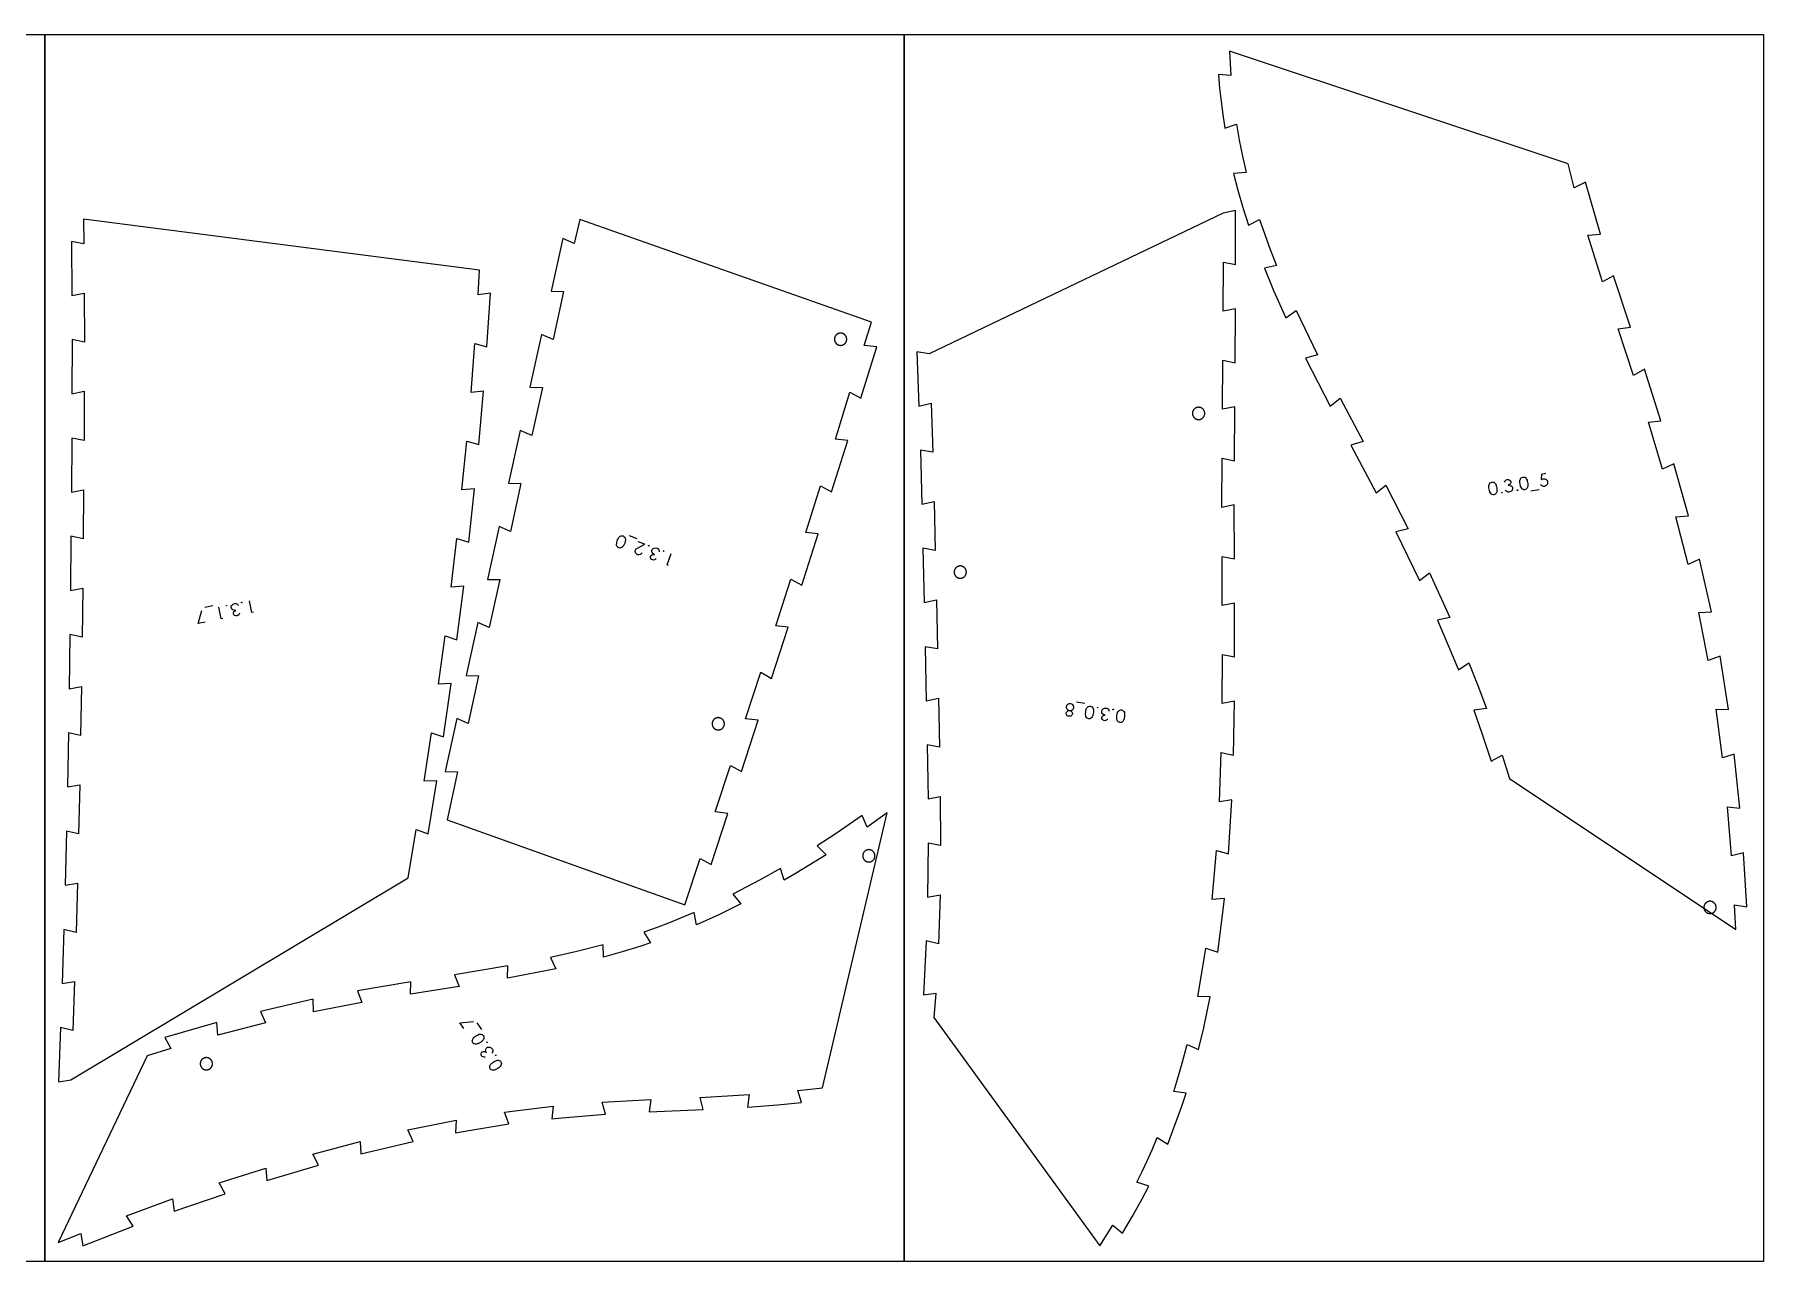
# Model space of a CAD drawing. Header units: millimetres. Extents: x 1554 to 7854, y -2759 to -1759.
# Drawn here: x 6446 to 7854, y -2759 to -1759 of the extents above; entities that cross this region are included whole.
import ezdxf

# ---------------------------------------------------------------- set-up
doc = ezdxf.new("R2010")
doc.units = ezdxf.units.MM
doc.header["$MEASUREMENT"] = 0
for name, color, linetype, true_color in [('nest_4staples$re_engrave', 5, 'Continuous', 0x0000ff), ('nest_4staples$re_inner_cut', 3, 'Continuous', 0x00ff00), ('nest_4staples$re_outer_cut', 1, 'Continuous', 0xff0000), ('nest_4staples$sheet', 18, 'Continuous', 0x000000)]:
    doc.layers.add(name, color=color, linetype=linetype, true_color=true_color)

msp = doc.modelspace()

# ---------------------------------------------------------------- linework, layer by layer
at = {"layer": 'nest_4staples$re_engrave'}
for points in [[(7633.2, -2133.4), (7632.6, -2133), (7632, -2132.3), (7631.5, -2131.4), (7631.4, -2131.3), (7631.4, -2131.1), (7631.3, -2130.8), (7631.2, -2130.4), (7630.9, -2129.2), (7630.8, -2128), (7630.8, -2127.5), (7630.8, -2127.1), (7630.7, -2126.8), (7630.7, -2126.7), (7630.8, -2126.1), (7631, -2125.5), (7631.2, -2125), (7631.3, -2124.7), (7631.9, -2124.1), (7632.5, -2123.7), (7633.1, -2123.5), (7634, -2123.4), (7634.7, -2123.6), (7635.3, -2124), (7635.9, -2124.6), (7636.2, -2125.2), (7636.6, -2126), (7636.8, -2126.7), (7637.1, -2127.7), (7637.2, -2128.7), (7637.3, -2129.5), (7637.3, -2130.4), (7637.3, -2131), (7637.1, -2131.6), (7636.8, -2132.3), (7636.4, -2132.8), (7636, -2133.2), (7635.4, -2133.5), (7634.8, -2133.7), (7634.1, -2133.7)], [(7658.4, -2129.3), (7657.8, -2128.9), (7657.2, -2128.2), (7656.7, -2127.3), (7656.6, -2127.2), (7656.6, -2127), (7656.5, -2126.7), (7656.4, -2126.3), (7656.1, -2125.1), (7656, -2123.8), (7655.9, -2123.3), (7655.9, -2123), (7655.9, -2122.7), (7655.9, -2122.6), (7656, -2122), (7656.2, -2121.4), (7656.4, -2120.9), (7656.5, -2120.6), (7657.1, -2120), (7657.7, -2119.6), (7658.3, -2119.4), (7659.2, -2119.3), (7659.9, -2119.5), (7660.5, -2119.8), (7661.1, -2120.5), (7661.4, -2121), (7661.8, -2121.9), (7662, -2122.6), (7662.3, -2123.6), (7662.4, -2124.6), (7662.5, -2125.4), (7662.5, -2126.3), (7662.5, -2126.8), (7662.3, -2127.5), (7662, -2128.2), (7661.6, -2128.7), (7661.2, -2129.1), (7660.6, -2129.4), (7660, -2129.6), (7659.3, -2129.6)], [(7641.3, -2131.9), (7641.5, -2131.9), (7641.6, -2132.1), (7641.6, -2132.2), (7641.4, -2132.3), (7641.2, -2132.3), (7641.1, -2132.1), (7641.2, -2132)], [(7653.9, -2129.8), (7654.1, -2129.8), (7654.2, -2130), (7654.2, -2130.2), (7654, -2130.3), (7653.8, -2130.2), (7653.7, -2130.1), (7653.8, -2129.9)], [(6926.7, -2168.3), (6927.1, -2169), (6927.3, -2169.8), (6927.3, -2170.9), (6927.3, -2171), (6927.2, -2171.2), (6927.2, -2171.5), (6927.1, -2171.9), (6926.7, -2173.1), (6926.2, -2174.3), (6926, -2174.7), (6925.8, -2175), (6925.7, -2175.3), (6925.7, -2175.4), (6924.8, -2176.3), (6924.4, -2176.6), (6924.2, -2176.8), (6923.4, -2177.1), (6922.7, -2177.2), (6922, -2177.1), (6921.3, -2176.7), (6920.7, -2176.2), (6920.4, -2175.6), (6920.1, -2174.7), (6920.1, -2174.1), (6920.2, -2173.1), (6920.3, -2172.4), (6920.6, -2171.4), (6920.9, -2170.5), (6921.3, -2169.7), (6921.7, -2169), (6922, -2168.5), (6922.5, -2168), (6923.1, -2167.6), (6923.7, -2167.3), (6924.2, -2167.2), (6924.9, -2167.1), (6925.5, -2167.3), (6926.1, -2167.7)], [(6946.2, -2175.5), (6946.1, -2175.4), (6946.1, -2175.3), (6946.2, -2175.1), (6946.4, -2175.1), (6946.5, -2175.2), (6946.5, -2175.4), (6946.4, -2175.6)], [(6958.3, -2179.9), (6958.1, -2179.7), (6958.1, -2179.6), (6958.2, -2179.4), (6958.4, -2179.4), (6958.6, -2179.5), (6958.5, -2179.7), (6958.4, -2179.9)], [(6602.2, -2224.4), (6602, -2224.4), (6601.9, -2224.3), (6601.9, -2224.1), (6602.1, -2224), (6602.3, -2224), (6602.4, -2224.2), (6602.4, -2224.3)], [(6614.7, -2221.8), (6614.5, -2221.8), (6614.4, -2221.7), (6614.4, -2221.5), (6614.6, -2221.4), (6614.8, -2221.4), (6614.9, -2221.6), (6614.9, -2221.7)], [(7288.6, -2309.6), (7289.4, -2309.6), (7290.2, -2309.6), (7290.9, -2309.3), (7291.5, -2309), (7292.1, -2308.5), (7292.4, -2307.9), (7292.6, -2307.3), (7292.5, -2306.4), (7292.3, -2305.7), (7291.8, -2305), (7291.1, -2304.5), (7290.1, -2304.2), (7289.4, -2304.1), (7288.6, -2304.2), (7288, -2304.4), (7287.5, -2304.7), (7286.9, -2305.2), (7286.6, -2305.9), (7286.4, -2306.6), (7286.4, -2307.2), (7286.6, -2307.7), (7286.9, -2308.3), (7287.2, -2308.6), (7287.7, -2309.1), (7288.2, -2309.4), (7289, -2309.6), (7289.8, -2309.8), (7290.3, -2310.1), (7290.9, -2310.7), (7291.2, -2311.3), (7291.4, -2311.9), (7291.4, -2312.4), (7291.3, -2312.8), (7291, -2313.4), (7290.4, -2313.9), (7289.8, -2314.2), (7289.1, -2314.3), (7288.4, -2314.3), (7287.8, -2314.1), (7287.2, -2313.8), (7286.8, -2313.4), (7286.5, -2312.8), (7286.3, -2312.2), (7286.3, -2311.6), (7286.5, -2311.1), (7286.9, -2310.6), (7287.5, -2310), (7288.1, -2309.7)], [(7307.5, -2306.7), (7308, -2307.3), (7308.4, -2308.1), (7308.7, -2309.1), (7308.7, -2309.2), (7308.7, -2309.5), (7308.7, -2309.8), (7308.7, -2310.2), (7308.6, -2311.4), (7308.4, -2312.7), (7308.2, -2313.1), (7308.1, -2313.5), (7308.1, -2313.7), (7308, -2313.9), (7307.5, -2315), (7307.1, -2315.4), (7306.9, -2315.6), (7306.2, -2316.1), (7305.5, -2316.3), (7304.8, -2316.3), (7304, -2316.1), (7303.4, -2315.7), (7302.9, -2315.2), (7302.5, -2314.5), (7302.3, -2313.8), (7302.2, -2312.9), (7302.2, -2312.2), (7302.3, -2311.1), (7302.4, -2310.1), (7302.5, -2309.3), (7302.7, -2308.5), (7303, -2308), (7303.3, -2307.4), (7303.8, -2306.8), (7304.4, -2306.4), (7304.9, -2306.2), (7305.5, -2306), (7306.1, -2306), (7306.8, -2306.2)], [(7312, -2307.5), (7311.8, -2307.4), (7311.8, -2307.2), (7311.9, -2307.1), (7312, -2307.1), (7312.2, -2307.1), (7312.3, -2307.3), (7312.2, -2307.5)], [(7324.7, -2309.1), (7324.5, -2309), (7324.5, -2308.8), (7324.5, -2308.6), (7324.7, -2308.6), (7324.9, -2308.7), (7324.9, -2308.9), (7324.8, -2309)], [(7332.9, -2309.8), (7333.4, -2310.4), (7333.8, -2311.2), (7334, -2312.2), (7334, -2312.3), (7334, -2312.6), (7334, -2312.9), (7334, -2313.3), (7333.9, -2314.5), (7333.7, -2315.8), (7333.6, -2316.3), (7333.5, -2316.6), (7333.4, -2316.9), (7333.4, -2317), (7333.1, -2317.6), (7332.8, -2318.1), (7332.5, -2318.5), (7332.3, -2318.7), (7331.6, -2319.2), (7330.9, -2319.4), (7330.2, -2319.4), (7329.4, -2319.2), (7328.7, -2318.9), (7328.3, -2318.4), (7327.9, -2317.6), (7327.7, -2316.9), (7327.5, -2316), (7327.5, -2315.3), (7327.6, -2314.2), (7327.7, -2313.3), (7327.9, -2312.4), (7328.1, -2311.6), (7328.3, -2311.1), (7328.7, -2310.5), (7329.2, -2309.9), (7329.7, -2309.5), (7330.2, -2309.3), (7330.8, -2309.1), (7331.4, -2309.1), (7332.2, -2309.3)], [(6812, -2576.2), (6811.9, -2576.9), (6811.6, -2577.8), (6810.9, -2578.6), (6810.9, -2578.7), (6810.7, -2578.8), (6810.5, -2579), (6810.1, -2579.3), (6809.1, -2580.1), (6808.1, -2580.7), (6807.6, -2580.9), (6807.3, -2581.1), (6807.1, -2581.2), (6807, -2581.2), (6806.4, -2581.4), (6805.7, -2581.5), (6805.2, -2581.5), (6804.9, -2581.5), (6804.1, -2581.3), (6803.5, -2580.9), (6803, -2580.4), (6802.6, -2579.7), (6802.5, -2578.9), (6802.6, -2578.3), (6802.9, -2577.4), (6803.3, -2576.9), (6803.9, -2576.2), (6804.4, -2575.7), (6805.2, -2575.1), (6806.1, -2574.5), (6806.8, -2574.1), (6807.6, -2573.7), (6808.1, -2573.5), (6808.8, -2573.4), (6809.6, -2573.5), (6810.2, -2573.6), (6810.7, -2573.8), (6811.2, -2574.2), (6811.6, -2574.6), (6811.9, -2575.3)], [(6814.4, -2580.1), (6814.3, -2579.9), (6814.4, -2579.8), (6814.6, -2579.7), (6814.7, -2579.8), (6814.8, -2580), (6814.7, -2580.2), (6814.5, -2580.2)], [(6821.5, -2590.7), (6821.4, -2590.5), (6821.5, -2590.4), (6821.7, -2590.3), (6821.8, -2590.5), (6821.9, -2590.6), (6821.8, -2590.8), (6821.6, -2590.8)], [(6826.2, -2597.4), (6826.1, -2598.2), (6825.8, -2599), (6825.1, -2599.8), (6825, -2599.9), (6824.9, -2600.1), (6824.7, -2600.3), (6824.3, -2600.6), (6823.3, -2601.3), (6822.3, -2601.9), (6821.8, -2602.2), (6821.5, -2602.3), (6821.2, -2602.4), (6821.1, -2602.5), (6820.5, -2602.7), (6819.9, -2602.8), (6819.4, -2602.8), (6819.1, -2602.8), (6818.3, -2602.5), (6817.7, -2602.2), (6817.2, -2601.7), (6816.8, -2600.9), (6816.7, -2600.2), (6816.8, -2599.5), (6817.1, -2598.7), (6817.4, -2598.1), (6818.1, -2597.4), (6818.6, -2596.9), (6819.4, -2596.3), (6820.3, -2595.7), (6821, -2595.3), (6821.7, -2595), (6822.3, -2594.8), (6823, -2594.7), (6823.7, -2594.7), (6824.4, -2594.8), (6824.9, -2595), (6825.4, -2595.4), (6825.8, -2595.9), (6826.1, -2596.6)]]:
    msp.add_lwpolyline(points, close=True, dxfattribs=at)
for points in [[(7643.5, -2123.6), (7643.9, -2122.7), (7644.3, -2122.2), (7644.9, -2121.7), (7645.7, -2121.4), (7646.7, -2121.4), (7647.5, -2121.8), (7648.2, -2122.4), (7648.5, -2123.2), (7648.5, -2124.1), (7648, -2125), (7647.3, -2125.5), (7646.4, -2125.9), (7647.8, -2126.1), (7648.9, -2126.4), (7649.6, -2127.1), (7649.9, -2127.9), (7650, -2128.7), (7649.9, -2129.3), (7649.7, -2130), (7649.3, -2130.5), (7648.4, -2131.2), (7647, -2131.6), (7646.1, -2131.6), (7645.3, -2131.2), (7644.8, -2130.7), (7644.1, -2129.9)], [(7677.2, -2116.5), (7673.6, -2117.1), (7673.4, -2121.3), (7673.9, -2121.1), (7674.8, -2120.8), (7675.6, -2120.7), (7676.2, -2120.7), (7676.9, -2120.9), (7677.4, -2121.2), (7678, -2121.8), (7678.4, -2122.5), (7678.5, -2123.2), (7678.6, -2124), (7678.4, -2124.8), (7678.1, -2125.5), (7677.5, -2126.2), (7676.9, -2126.6), (7676, -2127), (7675.2, -2127), (7674.4, -2126.8), (7673.7, -2126.3), (7673.3, -2125.9), (7673.1, -2125.6), (7673, -2125.5)], [(7665, -2130.5), (7671.7, -2129.4)], [(6936.9, -2169.6), (6930.5, -2167.3)], [(6940.9, -2181), (6940.6, -2181.4), (6940.2, -2181.9), (6939.7, -2182.3), (6939.2, -2182.5), (6938.2, -2182.7), (6937.3, -2182.6), (6936.8, -2182.4), (6936.3, -2182), (6935.9, -2181.6), (6935.6, -2181.1), (6935.3, -2180.1), (6935.3, -2179.5), (6935.4, -2179), (6935.8, -2178.1), (6936, -2177.9), (6936.1, -2177.8), (6936.5, -2177.5), (6943.1, -2173.9), (6937.6, -2172)], [(6952.4, -2186), (6951.6, -2186.6), (6951, -2186.9), (6950.2, -2187), (6949.3, -2186.9), (6948.5, -2186.4), (6947.9, -2185.7), (6947.7, -2184.8), (6947.8, -2183.9), (6948.3, -2183.2), (6949.1, -2182.7), (6950, -2182.5), (6950.9, -2182.6), (6949.8, -2181.8), (6949, -2180.9), (6948.7, -2180), (6948.8, -2179.1), (6949.1, -2178.4), (6949.5, -2177.9), (6950, -2177.5), (6950.6, -2177.2), (6951.8, -2177), (6953.2, -2177.3), (6953.9, -2177.8), (6954.4, -2178.5), (6954.7, -2179.2), (6954.9, -2180.2)], [(6962.5, -2191.3), (6961.2, -2190.8), (6964.5, -2181.6)], [(6591.1, -2224.2), (6584.5, -2225.6)], [(6599.3, -2234.6), (6597.9, -2234.9), (6595.9, -2225.3)], [(6612.9, -2230.2), (6612.5, -2231.1), (6612.2, -2231.7), (6611.6, -2232.2), (6610.7, -2232.5), (6609.8, -2232.5), (6608.9, -2232.2), (6608.2, -2231.6), (6607.9, -2230.8), (6607.9, -2229.9), (6608.3, -2229), (6609, -2228.4), (6609.9, -2228), (6608.5, -2227.9), (6607.4, -2227.6), (6606.6, -2227), (6606.3, -2226.1), (6606.2, -2225.4), (6606.2, -2224.7), (6606.4, -2224.1), (6606.8, -2223.6), (6607.7, -2222.8), (6609, -2222.3), (6609.9, -2222.3), (6610.7, -2222.7), (6611.3, -2223.2), (6612, -2223.9)], [(6624.3, -2229.4), (6622.9, -2229.7), (6620.9, -2220.1)], [(6584.8, -2237.6), (6579.3, -2238.7), (6582.3, -2228.1)], [(7301.6, -2303.8), (7294.8, -2302.9)], [(7320.3, -2316.4), (7319.6, -2317.1), (7319.1, -2317.5), (7318.4, -2317.8), (7317.5, -2317.9), (7316.6, -2317.6), (7315.9, -2317), (7315.4, -2316.2), (7315.3, -2315.3), (7315.7, -2314.5), (7316.3, -2313.8), (7317.2, -2313.5), (7318.1, -2313.3), (7316.8, -2312.8), (7315.9, -2312.2), (7315.4, -2311.4), (7315.3, -2310.4), (7315.5, -2309.7), (7315.7, -2309.1), (7316.1, -2308.6), (7316.6, -2308.2), (7317.7, -2307.7), (7319.2, -2307.7), (7320, -2308), (7320.7, -2308.6), (7321, -2309.2), (7321.4, -2310.1)], [(6795.6, -2568.8), (6792.5, -2564.2), (6803.5, -2563)], [(6810.4, -2569.7), (6806.6, -2564.1)], [(6813, -2592.1), (6812.1, -2592.1), (6811.4, -2592), (6810.7, -2591.7), (6810.1, -2591), (6809.7, -2590.2), (6809.7, -2589.3), (6810, -2588.4), (6810.6, -2587.7), (6811.5, -2587.4), (6812.4, -2587.5), (6813.2, -2587.9), (6813.9, -2588.6), (6813.5, -2587.2), (6813.4, -2586.1), (6813.7, -2585.2), (6814.3, -2584.5), (6815, -2584.1), (6815.6, -2583.9), (6816.2, -2583.9), (6816.9, -2584), (6818, -2584.6), (6818.9, -2585.7), (6819.2, -2586.4), (6819.2, -2587.3), (6819, -2588.1), (6818.5, -2589)]]:
    msp.add_lwpolyline(points, dxfattribs=at)
at = {"layer": 'nest_4staples$re_inner_cut'}
for points in [[(7097.9, -2005.3), (7097.8, -2005.4), (7097.8, -2005.6), (7097.7, -2005.8), (7097.7, -2005.9), (7097.7, -2006.1), (7097.6, -2006.3), (7097.6, -2006.5), (7097.6, -2006.6), (7097.6, -2006.8), (7097.6, -2007), (7097.6, -2007.2), (7097.6, -2007.3), (7097.6, -2007.5), (7097.6, -2007.7), (7097.7, -2007.8), (7097.7, -2008), (7097.7, -2008.2), (7097.8, -2008.3), (7097.8, -2008.5), (7097.9, -2008.7), (7097.9, -2008.8), (7098, -2009), (7098.1, -2009.2), (7098.2, -2009.3), (7098.3, -2009.5), (7098.3, -2009.6), (7098.4, -2009.8), (7098.5, -2009.9), (7098.6, -2010), (7098.8, -2010.2), (7098.9, -2010.3), (7099, -2010.4), (7099.1, -2010.6), (7099.2, -2010.7), (7099.4, -2010.8), (7099.5, -2010.9), (7099.6, -2011), (7099.8, -2011.1), (7099.9, -2011.2), (7100.1, -2011.3), (7100.2, -2011.4), (7100.4, -2011.5), (7100.5, -2011.5), (7100.7, -2011.6), (7100.9, -2011.7), (7101, -2011.7), (7101.2, -2011.8), (7101.4, -2011.8), (7101.5, -2011.9), (7101.7, -2011.9), (7101.9, -2011.9), (7102, -2011.9), (7102.2, -2012), (7102.4, -2012), (7102.6, -2012), (7102.7, -2012), (7102.9, -2012), (7103.1, -2011.9), (7103.2, -2011.9), (7103.4, -2011.9), (7103.6, -2011.9), (7103.8, -2011.8), (7103.9, -2011.8), (7104.1, -2011.7), (7104.3, -2011.7), (7104.4, -2011.6), (7104.6, -2011.6), (7104.7, -2011.5), (7104.9, -2011.4), (7105, -2011.3), (7105.2, -2011.2), (7105.3, -2011.1), (7105.5, -2011), (7105.6, -2010.9), (7105.8, -2010.8), (7105.9, -2010.7), (7106, -2010.6), (7106.1, -2010.5), (7106.3, -2010.4), (7106.4, -2010.2), (7106.5, -2010.1), (7106.6, -2010), (7106.7, -2009.8), (7106.8, -2009.7), (7106.9, -2009.5), (7107, -2009.4), (7107.1, -2009.2), (7107.1, -2009.1), (7107.2, -2008.9), (7107.3, -2008.7), (7107.3, -2008.6), (7107.4, -2008.4), (7107.4, -2008.2), (7107.5, -2008.1), (7107.5, -2007.9), (7107.5, -2007.7), (7107.5, -2007.6), (7107.6, -2007.4), (7107.6, -2007.2), (7107.6, -2007), (7107.6, -2006.9), (7107.6, -2006.7), (7107.6, -2006.5), (7107.5, -2006.3), (7107.5, -2006.2), (7107.5, -2006), (7107.5, -2005.8), (7107.4, -2005.7), (7107.4, -2005.5), (7107.3, -2005.3), (7107.3, -2005.2), (7107.2, -2005), (7107.1, -2004.9), (7107, -2004.7), (7107, -2004.5), (7106.9, -2004.4), (7106.8, -2004.2), (7106.7, -2004.1), (7106.6, -2004), (7106.5, -2003.8), (7106.4, -2003.7), (7106.2, -2003.6), (7106.1, -2003.4), (7106, -2003.3), (7105.9, -2003.2), (7105.7, -2003.1), (7105.6, -2003), (7105.5, -2002.9), (7105.3, -2002.8), (7105.2, -2002.7), (7105, -2002.6), (7104.9, -2002.5), (7104.7, -2002.4), (7104.6, -2002.4), (7104.4, -2002.3), (7104.2, -2002.2), (7104.1, -2002.2), (7103.9, -2002.1), (7103.7, -2002.1), (7103.6, -2002.1), (7103.4, -2002), (7103.2, -2002), (7103, -2002), (7102.9, -2002), (7102.7, -2002), (7102.5, -2002), (7102.4, -2002), (7102.2, -2002), (7102, -2002), (7101.8, -2002), (7101.7, -2002.1), (7101.5, -2002.1), (7101.3, -2002.1), (7101.2, -2002.2), (7101, -2002.2), (7100.8, -2002.3), (7100.7, -2002.3), (7100.5, -2002.4), (7100.4, -2002.5), (7100.2, -2002.6), (7100, -2002.7), (7099.9, -2002.7), (7099.8, -2002.8), (7099.6, -2002.9), (7099.5, -2003), (7099.3, -2003.2), (7099.2, -2003.3), (7099.1, -2003.4), (7099, -2003.5), (7098.8, -2003.6), (7098.7, -2003.8), (7098.6, -2003.9), (7098.5, -2004.1), (7098.4, -2004.2), (7098.3, -2004.3), (7098.2, -2004.5), (7098.2, -2004.6), (7098.1, -2004.8), (7098, -2005), (7097.9, -2005.1)], [(7389.3, -2066.8), (7389.3, -2067), (7389.3, -2067.1), (7389.2, -2067.3), (7389.2, -2067.5), (7389.3, -2067.7), (7389.3, -2067.8), (7389.3, -2068), (7389.3, -2068.2), (7389.3, -2068.4), (7389.4, -2068.5), (7389.4, -2068.7), (7389.5, -2068.9), (7389.5, -2069), (7389.6, -2069.2), (7389.6, -2069.4), (7389.7, -2069.5), (7389.8, -2069.7), (7389.9, -2069.8), (7390, -2070), (7390, -2070.1), (7390.1, -2070.3), (7390.2, -2070.4), (7390.3, -2070.5), (7390.5, -2070.7), (7390.6, -2070.8), (7390.7, -2070.9), (7390.8, -2071.1), (7390.9, -2071.2), (7391.1, -2071.3), (7391.2, -2071.4), (7391.4, -2071.5), (7391.5, -2071.6), (7391.6, -2071.7), (7391.8, -2071.8), (7391.9, -2071.9), (7392.1, -2071.9), (7392.3, -2072), (7392.4, -2072.1), (7392.6, -2072.1), (7392.7, -2072.2), (7392.9, -2072.2), (7393.1, -2072.3), (7393.3, -2072.3), (7393.4, -2072.3), (7393.6, -2072.4), (7393.8, -2072.4), (7393.9, -2072.4), (7394.1, -2072.4), (7394.3, -2072.4), (7394.5, -2072.4), (7394.6, -2072.4), (7394.8, -2072.4), (7395, -2072.4), (7395.1, -2072.3), (7395.3, -2072.3), (7395.5, -2072.3), (7395.7, -2072.2), (7395.8, -2072.2), (7396, -2072.1), (7396.1, -2072), (7396.3, -2072), (7396.5, -2071.9), (7396.6, -2071.8), (7396.8, -2071.7), (7396.9, -2071.6), (7397.1, -2071.5), (7397.2, -2071.4), (7397.3, -2071.3), (7397.5, -2071.2), (7397.6, -2071.1), (7397.7, -2071), (7397.9, -2070.9), (7398, -2070.7), (7398.1, -2070.6), (7398.2, -2070.5), (7398.3, -2070.3), (7398.4, -2070.2), (7398.5, -2070.1), (7398.6, -2069.9), (7398.7, -2069.8), (7398.7, -2069.6), (7398.8, -2069.4), (7398.9, -2069.3), (7398.9, -2069.1), (7399, -2069), (7399.1, -2068.8), (7399.1, -2068.6), (7399.1, -2068.5), (7399.2, -2068.3), (7399.2, -2068.1), (7399.2, -2067.9), (7399.2, -2067.8), (7399.2, -2067.6), (7399.2, -2067.4), (7399.2, -2067.2), (7399.2, -2067.1), (7399.2, -2066.9), (7399.2, -2066.7), (7399.2, -2066.6), (7399.1, -2066.4), (7399.1, -2066.2), (7399.1, -2066), (7399, -2065.9), (7398.9, -2065.7), (7398.9, -2065.6), (7398.8, -2065.4), (7398.7, -2065.2), (7398.7, -2065.1), (7398.6, -2064.9), (7398.5, -2064.8), (7398.4, -2064.6), (7398.3, -2064.5), (7398.2, -2064.4), (7398.1, -2064.2), (7398, -2064.1), (7397.9, -2064), (7397.7, -2063.8), (7397.6, -2063.7), (7397.5, -2063.6), (7397.3, -2063.5), (7397.2, -2063.4), (7397.1, -2063.3), (7396.9, -2063.2), (7396.8, -2063.1), (7396.6, -2063), (7396.5, -2062.9), (7396.3, -2062.9), (7396.2, -2062.8), (7396, -2062.7), (7395.8, -2062.7), (7395.7, -2062.6), (7395.5, -2062.6), (7395.3, -2062.5), (7395.2, -2062.5), (7395, -2062.5), (7394.8, -2062.4), (7394.6, -2062.4), (7394.5, -2062.4), (7394.3, -2062.4), (7394.1, -2062.4), (7393.9, -2062.4), (7393.8, -2062.4), (7393.6, -2062.5), (7393.4, -2062.5), (7393.3, -2062.5), (7393.1, -2062.5), (7392.9, -2062.6), (7392.8, -2062.6), (7392.6, -2062.7), (7392.4, -2062.8), (7392.3, -2062.8), (7392.1, -2062.9), (7392, -2063), (7391.8, -2063.1), (7391.6, -2063.1), (7391.5, -2063.2), (7391.4, -2063.3), (7391.2, -2063.4), (7391.1, -2063.5), (7391, -2063.7), (7390.8, -2063.8), (7390.7, -2063.9), (7390.6, -2064), (7390.5, -2064.1), (7390.4, -2064.3), (7390.2, -2064.4), (7390.1, -2064.6), (7390, -2064.7), (7390, -2064.8), (7389.9, -2065), (7389.8, -2065.2), (7389.7, -2065.3), (7389.6, -2065.5), (7389.6, -2065.6), (7389.5, -2065.8), (7389.5, -2066), (7389.4, -2066.1), (7389.4, -2066.3), (7389.3, -2066.5), (7389.3, -2066.6)], [(7195.1, -2196.2), (7195.1, -2196.4), (7195.1, -2196.5), (7195.1, -2196.7), (7195.1, -2196.9), (7195.1, -2197), (7195.1, -2197.2), (7195.1, -2197.4), (7195.2, -2197.6), (7195.2, -2197.7), (7195.2, -2197.9), (7195.3, -2198.1), (7195.3, -2198.2), (7195.4, -2198.4), (7195.4, -2198.6), (7195.5, -2198.7), (7195.6, -2198.9), (7195.6, -2199), (7195.7, -2199.2), (7195.8, -2199.4), (7195.9, -2199.5), (7196, -2199.6), (7196.1, -2199.8), (7196.2, -2199.9), (7196.3, -2200.1), (7196.4, -2200.2), (7196.5, -2200.3), (7196.7, -2200.4), (7196.8, -2200.5), (7196.9, -2200.7), (7197.1, -2200.8), (7197.2, -2200.9), (7197.3, -2201), (7197.5, -2201.1), (7197.6, -2201.1), (7197.8, -2201.2), (7198, -2201.3), (7198.1, -2201.4), (7198.3, -2201.4), (7198.4, -2201.5), (7198.6, -2201.6), (7198.8, -2201.6), (7198.9, -2201.7), (7199.1, -2201.7), (7199.3, -2201.7), (7199.4, -2201.7), (7199.6, -2201.8), (7199.8, -2201.8), (7200, -2201.8), (7200.1, -2201.8), (7200.3, -2201.8), (7200.5, -2201.8), (7200.7, -2201.8), (7200.8, -2201.7), (7201, -2201.7), (7201.2, -2201.7), (7201.3, -2201.6), (7201.5, -2201.6), (7201.7, -2201.5), (7201.8, -2201.5), (7202, -2201.4), (7202.2, -2201.3), (7202.3, -2201.3), (7202.5, -2201.2), (7202.6, -2201.1), (7202.8, -2201), (7202.9, -2200.9), (7203.1, -2200.8), (7203.2, -2200.7), (7203.3, -2200.6), (7203.5, -2200.5), (7203.6, -2200.4), (7203.7, -2200.3), (7203.8, -2200.1), (7203.9, -2200), (7204, -2199.9), (7204.1, -2199.7), (7204.2, -2199.6), (7204.3, -2199.4), (7204.4, -2199.3), (7204.5, -2199.1), (7204.6, -2199), (7204.7, -2198.8), (7204.7, -2198.7), (7204.8, -2198.5), (7204.9, -2198.3), (7204.9, -2198.2), (7204.9, -2198), (7205, -2197.8), (7205, -2197.7), (7205, -2197.5), (7205.1, -2197.3), (7205.1, -2197.1), (7205.1, -2197), (7205.1, -2196.8), (7205.1, -2196.6), (7205.1, -2196.4), (7205.1, -2196.3), (7205, -2196.1), (7205, -2195.9), (7205, -2195.8), (7204.9, -2195.6), (7204.9, -2195.4), (7204.9, -2195.3), (7204.8, -2195.1), (7204.7, -2194.9), (7204.7, -2194.8), (7204.6, -2194.6), (7204.5, -2194.5), (7204.4, -2194.3), (7204.3, -2194.2), (7204.3, -2194), (7204.2, -2193.9), (7204, -2193.7), (7203.9, -2193.6), (7203.8, -2193.5), (7203.7, -2193.3), (7203.6, -2193.2), (7203.5, -2193.1), (7203.3, -2193), (7203.2, -2192.9), (7203.1, -2192.8), (7202.9, -2192.7), (7202.8, -2192.6), (7202.6, -2192.5), (7202.5, -2192.4), (7202.3, -2192.3), (7202.2, -2192.2), (7202, -2192.2), (7201.8, -2192.1), (7201.7, -2192), (7201.5, -2192), (7201.3, -2192), (7201.2, -2191.9), (7201, -2191.9), (7200.8, -2191.8), (7200.7, -2191.8), (7200.5, -2191.8), (7200.3, -2191.8), (7200.1, -2191.8), (7200, -2191.8), (7199.8, -2191.8), (7199.6, -2191.8), (7199.4, -2191.8), (7199.3, -2191.9), (7199.1, -2191.9), (7198.9, -2191.9), (7198.8, -2192), (7198.6, -2192), (7198.4, -2192.1), (7198.3, -2192.1), (7198.1, -2192.2), (7198, -2192.3), (7197.8, -2192.3), (7197.6, -2192.4), (7197.5, -2192.5), (7197.4, -2192.6), (7197.2, -2192.7), (7197.1, -2192.8), (7196.9, -2192.9), (7196.8, -2193), (7196.7, -2193.1), (7196.5, -2193.3), (7196.4, -2193.4), (7196.3, -2193.5), (7196.2, -2193.7), (7196.1, -2193.8), (7196, -2193.9), (7195.9, -2194.1), (7195.8, -2194.2), (7195.7, -2194.4), (7195.6, -2194.5), (7195.6, -2194.7), (7195.5, -2194.8), (7195.4, -2195), (7195.4, -2195.2), (7195.3, -2195.3), (7195.3, -2195.5), (7195.2, -2195.7), (7195.2, -2195.8), (7195.2, -2196)], [(6998.2, -2318.7), (6998.1, -2318.9), (6998.1, -2319.1), (6998.1, -2319.2), (6998, -2319.4), (6998, -2319.6), (6998, -2319.8), (6997.9, -2319.9), (6997.9, -2320.1), (6997.9, -2320.3), (6997.9, -2320.4), (6997.9, -2320.6), (6997.9, -2320.8), (6997.9, -2321), (6998, -2321.1), (6998, -2321.3), (6998, -2321.5), (6998.1, -2321.6), (6998.1, -2321.8), (6998.2, -2322), (6998.2, -2322.1), (6998.3, -2322.3), (6998.3, -2322.5), (6998.4, -2322.6), (6998.5, -2322.8), (6998.6, -2322.9), (6998.7, -2323.1), (6998.8, -2323.2), (6998.9, -2323.4), (6999, -2323.5), (6999.1, -2323.6), (6999.2, -2323.8), (6999.3, -2323.9), (6999.4, -2324), (6999.6, -2324.1), (6999.7, -2324.3), (6999.8, -2324.4), (7000, -2324.5), (7000.1, -2324.6), (7000.2, -2324.7), (7000.4, -2324.8), (7000.5, -2324.8), (7000.7, -2324.9), (7000.9, -2325), (7001, -2325.1), (7001.2, -2325.1), (7001.3, -2325.2), (7001.5, -2325.2), (7001.7, -2325.3), (7001.8, -2325.3), (7002, -2325.3), (7002.2, -2325.4), (7002.4, -2325.4), (7002.5, -2325.4), (7002.7, -2325.4), (7002.9, -2325.4), (7003.1, -2325.4), (7003.2, -2325.4), (7003.4, -2325.4), (7003.6, -2325.4), (7003.7, -2325.4), (7003.9, -2325.3), (7004.1, -2325.3), (7004.3, -2325.2), (7004.4, -2325.2), (7004.6, -2325.1), (7004.7, -2325.1), (7004.9, -2325), (7005.1, -2324.9), (7005.2, -2324.9), (7005.4, -2324.8), (7005.5, -2324.7), (7005.7, -2324.6), (7005.8, -2324.5), (7006, -2324.4), (7006.1, -2324.3), (7006.2, -2324.2), (7006.3, -2324.1), (7006.5, -2323.9), (7006.6, -2323.8), (7006.7, -2323.7), (7006.8, -2323.6), (7006.9, -2323.4), (7007, -2323.3), (7007.1, -2323.1), (7007.2, -2323), (7007.3, -2322.8), (7007.4, -2322.7), (7007.5, -2322.5), (7007.5, -2322.4), (7007.6, -2322.2), (7007.6, -2322), (7007.7, -2321.9), (7007.7, -2321.7), (7007.8, -2321.5), (7007.8, -2321.4), (7007.9, -2321.2), (7007.9, -2321), (7007.9, -2320.9), (7007.9, -2320.7), (7007.9, -2320.5), (7007.9, -2320.3), (7007.9, -2320.2), (7007.9, -2320), (7007.9, -2319.8), (7007.8, -2319.6), (7007.8, -2319.5), (7007.8, -2319.3), (7007.7, -2319.1), (7007.7, -2319), (7007.6, -2318.8), (7007.6, -2318.6), (7007.5, -2318.5), (7007.4, -2318.3), (7007.4, -2318.2), (7007.3, -2318), (7007.2, -2317.9), (7007.1, -2317.7), (7007, -2317.6), (7006.9, -2317.4), (7006.8, -2317.3), (7006.7, -2317.2), (7006.6, -2317), (7006.5, -2316.9), (7006.3, -2316.8), (7006.2, -2316.7), (7006.1, -2316.6), (7005.9, -2316.4), (7005.8, -2316.3), (7005.6, -2316.2), (7005.5, -2316.2), (7005.3, -2316.1), (7005.2, -2316), (7005, -2315.9), (7004.9, -2315.8), (7004.7, -2315.8), (7004.6, -2315.7), (7004.4, -2315.7), (7004.2, -2315.6), (7004.1, -2315.6), (7003.9, -2315.5), (7003.7, -2315.5), (7003.5, -2315.5), (7003.4, -2315.5), (7003.2, -2315.4), (7003, -2315.4), (7002.9, -2315.4), (7002.7, -2315.4), (7002.5, -2315.4), (7002.3, -2315.5), (7002.2, -2315.5), (7002, -2315.5), (7001.8, -2315.6), (7001.7, -2315.6), (7001.5, -2315.6), (7001.3, -2315.7), (7001.2, -2315.7), (7001, -2315.8), (7000.8, -2315.9), (7000.7, -2316), (7000.5, -2316), (7000.4, -2316.1), (7000.2, -2316.2), (7000.1, -2316.3), (6999.9, -2316.4), (6999.8, -2316.5), (6999.7, -2316.6), (6999.5, -2316.7), (6999.4, -2316.9), (6999.3, -2317), (6999.2, -2317.1), (6999.1, -2317.2), (6999, -2317.4), (6998.8, -2317.5), (6998.7, -2317.7), (6998.7, -2317.8), (6998.6, -2318), (6998.5, -2318.1), (6998.4, -2318.3), (6998.3, -2318.4), (6998.3, -2318.6)], [(7122.8, -2423.9), (7122.7, -2424), (7122.5, -2424.1), (7122.4, -2424.2), (7122.3, -2424.3), (7122.1, -2424.4), (7122, -2424.5), (7121.9, -2424.7), (7121.8, -2424.8), (7121.7, -2424.9), (7121.6, -2425.1), (7121.5, -2425.2), (7121.4, -2425.4), (7121.3, -2425.5), (7121.2, -2425.7), (7121.1, -2425.8), (7121, -2426), (7121, -2426.1), (7120.9, -2426.3), (7120.9, -2426.5), (7120.8, -2426.6), (7120.8, -2426.8), (7120.7, -2427), (7120.7, -2427.1), (7120.7, -2427.3), (7120.6, -2427.5), (7120.6, -2427.6), (7120.6, -2427.8), (7120.6, -2428), (7120.6, -2428.2), (7120.6, -2428.3), (7120.6, -2428.5), (7120.6, -2428.7), (7120.7, -2428.9), (7120.7, -2429), (7120.7, -2429.2), (7120.8, -2429.4), (7120.8, -2429.5), (7120.9, -2429.7), (7120.9, -2429.9), (7121, -2430), (7121.1, -2430.2), (7121.2, -2430.3), (7121.2, -2430.5), (7121.3, -2430.6), (7121.4, -2430.8), (7121.5, -2430.9), (7121.6, -2431.1), (7121.7, -2431.2), (7121.8, -2431.3), (7122, -2431.5), (7122.1, -2431.6), (7122.2, -2431.7), (7122.3, -2431.8), (7122.5, -2431.9), (7122.6, -2432), (7122.7, -2432.1), (7122.9, -2432.2), (7123, -2432.3), (7123.2, -2432.4), (7123.3, -2432.5), (7123.5, -2432.6), (7123.7, -2432.6), (7123.8, -2432.7), (7124, -2432.8), (7124.1, -2432.8), (7124.3, -2432.9), (7124.5, -2432.9), (7124.6, -2432.9), (7124.8, -2433), (7125, -2433), (7125.2, -2433), (7125.3, -2433), (7125.5, -2433), (7125.7, -2433), (7125.9, -2433), (7126, -2433), (7126.2, -2433), (7126.4, -2433), (7126.5, -2433), (7126.7, -2432.9), (7126.9, -2432.9), (7127, -2432.8), (7127.2, -2432.8), (7127.4, -2432.7), (7127.5, -2432.6), (7127.7, -2432.6), (7127.9, -2432.5), (7128, -2432.4), (7128.2, -2432.3), (7128.3, -2432.2), (7128.4, -2432.1), (7128.6, -2432), (7128.7, -2431.9), (7128.9, -2431.8), (7129, -2431.7), (7129.1, -2431.6), (7129.2, -2431.5), (7129.4, -2431.3), (7129.5, -2431.2), (7129.6, -2431.1), (7129.7, -2430.9), (7129.8, -2430.8), (7129.9, -2430.6), (7130, -2430.5), (7130, -2430.3), (7130.1, -2430.2), (7130.2, -2430), (7130.3, -2429.9), (7130.3, -2429.7), (7130.4, -2429.5), (7130.4, -2429.4), (7130.5, -2429.2), (7130.5, -2429), (7130.5, -2428.9), (7130.6, -2428.7), (7130.6, -2428.5), (7130.6, -2428.3), (7130.6, -2428.2), (7130.6, -2428), (7130.6, -2427.8), (7130.6, -2427.7), (7130.6, -2427.5), (7130.5, -2427.3), (7130.5, -2427.1), (7130.5, -2427), (7130.4, -2426.8), (7130.4, -2426.6), (7130.3, -2426.5), (7130.3, -2426.3), (7130.2, -2426.1), (7130.2, -2426), (7130.1, -2425.8), (7130, -2425.7), (7129.9, -2425.5), (7129.8, -2425.4), (7129.7, -2425.2), (7129.6, -2425.1), (7129.5, -2424.9), (7129.4, -2424.8), (7129.3, -2424.7), (7129.2, -2424.6), (7129.1, -2424.4), (7128.9, -2424.3), (7128.8, -2424.2), (7128.7, -2424.1), (7128.5, -2424), (7128.4, -2423.9), (7128.2, -2423.8), (7128.1, -2423.7), (7127.9, -2423.6), (7127.8, -2423.5), (7127.6, -2423.5), (7127.5, -2423.4), (7127.3, -2423.3), (7127.1, -2423.3), (7127, -2423.2), (7126.8, -2423.2), (7126.6, -2423.1), (7126.5, -2423.1), (7126.3, -2423.1), (7126.1, -2423.1), (7126, -2423.1), (7125.8, -2423), (7125.6, -2423), (7125.4, -2423), (7125.3, -2423.1), (7125.1, -2423.1), (7124.9, -2423.1), (7124.7, -2423.1), (7124.6, -2423.1), (7124.4, -2423.2), (7124.2, -2423.2), (7124.1, -2423.3), (7123.9, -2423.3), (7123.7, -2423.4), (7123.6, -2423.5), (7123.4, -2423.5), (7123.3, -2423.6), (7123.1, -2423.7), (7123, -2423.8)], [(7815.8, -2469.3), (7815.8, -2469.1), (7815.8, -2469), (7815.7, -2468.8), (7815.7, -2468.6), (7815.6, -2468.5), (7815.5, -2468.3), (7815.5, -2468.1), (7815.4, -2468), (7815.3, -2467.8), (7815.3, -2467.7), (7815.2, -2467.5), (7815.1, -2467.4), (7815, -2467.2), (7814.9, -2467.1), (7814.8, -2466.9), (7814.7, -2466.8), (7814.5, -2466.7), (7814.4, -2466.6), (7814.3, -2466.4), (7814.2, -2466.3), (7814, -2466.2), (7813.9, -2466.1), (7813.8, -2466), (7813.6, -2465.9), (7813.5, -2465.8), (7813.3, -2465.7), (7813.2, -2465.6), (7813, -2465.6), (7812.8, -2465.5), (7812.7, -2465.4), (7812.5, -2465.4), (7812.4, -2465.3), (7812.2, -2465.3), (7812, -2465.2), (7811.9, -2465.2), (7811.7, -2465.2), (7811.5, -2465.1), (7811.3, -2465.1), (7811.2, -2465.1), (7811, -2465.1), (7810.8, -2465.1), (7810.6, -2465.1), (7810.5, -2465.1), (7810.3, -2465.1), (7810.1, -2465.2), (7810, -2465.2), (7809.8, -2465.2), (7809.6, -2465.3), (7809.4, -2465.3), (7809.3, -2465.4), (7809.1, -2465.4), (7809, -2465.5), (7808.8, -2465.6), (7808.6, -2465.6), (7808.5, -2465.7), (7808.3, -2465.8), (7808.2, -2465.9), (7808, -2466), (7807.9, -2466.1), (7807.8, -2466.2), (7807.6, -2466.3), (7807.5, -2466.4), (7807.4, -2466.5), (7807.3, -2466.7), (7807.1, -2466.8), (7807, -2466.9), (7806.9, -2467.1), (7806.8, -2467.2), (7806.7, -2467.3), (7806.6, -2467.5), (7806.5, -2467.6), (7806.5, -2467.8), (7806.4, -2467.9), (7806.3, -2468.1), (7806.2, -2468.3), (7806.2, -2468.4), (7806.1, -2468.6), (7806.1, -2468.8), (7806, -2468.9), (7806, -2469.1), (7806, -2469.3), (7805.9, -2469.4), (7805.9, -2469.6), (7805.9, -2469.8), (7805.9, -2470), (7805.9, -2470.1), (7805.9, -2470.3), (7805.9, -2470.5), (7805.9, -2470.6), (7805.9, -2470.8), (7806, -2471), (7806, -2471.2), (7806, -2471.3), (7806.1, -2471.5), (7806.1, -2471.7), (7806.2, -2471.8), (7806.3, -2472), (7806.3, -2472.2), (7806.4, -2472.3), (7806.5, -2472.5), (7806.6, -2472.6), (7806.7, -2472.8), (7806.8, -2472.9), (7806.9, -2473), (7807, -2473.2), (7807.1, -2473.3), (7807.2, -2473.5), (7807.3, -2473.6), (7807.4, -2473.7), (7807.5, -2473.8), (7807.7, -2473.9), (7807.8, -2474), (7808, -2474.1), (7808.1, -2474.2), (7808.2, -2474.3), (7808.4, -2474.4), (7808.5, -2474.5), (7808.7, -2474.6), (7808.9, -2474.7), (7809, -2474.7), (7809.2, -2474.8), (7809.3, -2474.9), (7809.5, -2474.9), (7809.7, -2475), (7809.8, -2475), (7810, -2475), (7810.2, -2475.1), (7810.4, -2475.1), (7810.5, -2475.1), (7810.7, -2475.1), (7810.9, -2475.1), (7811, -2475.1), (7811.2, -2475.1), (7811.4, -2475.1), (7811.6, -2475.1), (7811.7, -2475), (7811.9, -2475), (7812.1, -2475), (7812.2, -2474.9), (7812.4, -2474.9), (7812.6, -2474.8), (7812.7, -2474.7), (7812.9, -2474.7), (7813.1, -2474.6), (7813.2, -2474.5), (7813.4, -2474.4), (7813.5, -2474.4), (7813.7, -2474.3), (7813.8, -2474.2), (7813.9, -2474.1), (7814.1, -2474), (7814.2, -2473.8), (7814.3, -2473.7), (7814.5, -2473.6), (7814.6, -2473.5), (7814.7, -2473.3), (7814.8, -2473.2), (7814.9, -2473.1), (7815, -2472.9), (7815.1, -2472.8), (7815.2, -2472.6), (7815.3, -2472.5), (7815.4, -2472.3), (7815.4, -2472.2), (7815.5, -2472), (7815.6, -2471.9), (7815.6, -2471.7), (7815.7, -2471.5), (7815.7, -2471.4), (7815.8, -2471.2), (7815.8, -2471), (7815.8, -2470.9), (7815.9, -2470.7), (7815.9, -2470.5), (7815.9, -2470.3), (7815.9, -2470.2), (7815.9, -2470), (7815.9, -2469.8), (7815.9, -2469.6), (7815.8, -2469.5)], [(6583.1, -2593.4), (6582.9, -2593.5), (6582.8, -2593.6), (6582.7, -2593.7), (6582.5, -2593.8), (6582.4, -2593.9), (6582.3, -2594), (6582.2, -2594.2), (6582, -2594.3), (6581.9, -2594.4), (6581.8, -2594.6), (6581.7, -2594.7), (6581.6, -2594.8), (6581.5, -2595), (6581.5, -2595.1), (6581.4, -2595.3), (6581.3, -2595.5), (6581.2, -2595.6), (6581.2, -2595.8), (6581.1, -2595.9), (6581.1, -2596.1), (6581, -2596.3), (6581, -2596.4), (6580.9, -2596.6), (6580.9, -2596.8), (6580.9, -2597), (6580.9, -2597.1), (6580.9, -2597.3), (6580.9, -2597.5), (6580.9, -2597.6), (6580.9, -2597.8), (6580.9, -2598), (6580.9, -2598.2), (6580.9, -2598.3), (6581, -2598.5), (6581, -2598.7), (6581, -2598.8), (6581.1, -2599), (6581.1, -2599.2), (6581.2, -2599.3), (6581.3, -2599.5), (6581.3, -2599.7), (6581.4, -2599.8), (6581.5, -2600), (6581.6, -2600.1), (6581.7, -2600.3), (6581.8, -2600.4), (6581.9, -2600.5), (6582, -2600.7), (6582.1, -2600.8), (6582.2, -2600.9), (6582.3, -2601.1), (6582.5, -2601.2), (6582.6, -2601.3), (6582.7, -2601.4), (6582.9, -2601.5), (6583, -2601.6), (6583.1, -2601.7), (6583.3, -2601.8), (6583.4, -2601.9), (6583.6, -2602), (6583.7, -2602.1), (6583.9, -2602.1), (6584.1, -2602.2), (6584.2, -2602.3), (6584.4, -2602.3), (6584.6, -2602.4), (6584.7, -2602.4), (6584.9, -2602.4), (6585.1, -2602.5), (6585.2, -2602.5), (6585.4, -2602.5), (6585.6, -2602.5), (6585.8, -2602.5), (6585.9, -2602.5), (6586.1, -2602.5), (6586.3, -2602.5), (6586.5, -2602.5), (6586.6, -2602.5), (6586.8, -2602.4), (6587, -2602.4), (6587.1, -2602.4), (6587.3, -2602.3), (6587.5, -2602.3), (6587.6, -2602.2), (6587.8, -2602.1), (6587.9, -2602.1), (6588.1, -2602), (6588.3, -2601.9), (6588.4, -2601.8), (6588.6, -2601.7), (6588.7, -2601.6), (6588.8, -2601.5), (6589, -2601.4), (6589.1, -2601.3), (6589.2, -2601.2), (6589.4, -2601.1), (6589.5, -2601), (6589.6, -2600.8), (6589.7, -2600.7), (6589.8, -2600.6), (6589.9, -2600.4), (6590, -2600.3), (6590.1, -2600.1), (6590.2, -2600), (6590.3, -2599.8), (6590.4, -2599.7), (6590.4, -2599.5), (6590.5, -2599.4), (6590.6, -2599.2), (6590.6, -2599), (6590.7, -2598.9), (6590.7, -2598.7), (6590.8, -2598.5), (6590.8, -2598.3), (6590.8, -2598.2), (6590.8, -2598), (6590.8, -2597.8), (6590.9, -2597.7), (6590.9, -2597.5), (6590.8, -2597.3), (6590.8, -2597.1), (6590.8, -2597), (6590.8, -2596.8), (6590.8, -2596.6), (6590.7, -2596.5), (6590.7, -2596.3), (6590.7, -2596.1), (6590.6, -2595.9), (6590.5, -2595.8), (6590.5, -2595.6), (6590.4, -2595.5), (6590.3, -2595.3), (6590.3, -2595.2), (6590.2, -2595), (6590.1, -2594.9), (6590, -2594.7), (6589.9, -2594.6), (6589.8, -2594.4), (6589.7, -2594.3), (6589.6, -2594.2), (6589.4, -2594), (6589.3, -2593.9), (6589.2, -2593.8), (6589.1, -2593.7), (6588.9, -2593.6), (6588.8, -2593.5), (6588.6, -2593.4), (6588.5, -2593.3), (6588.3, -2593.2), (6588.2, -2593.1), (6588, -2593), (6587.9, -2593), (6587.7, -2592.9), (6587.6, -2592.8), (6587.4, -2592.8), (6587.2, -2592.7), (6587.1, -2592.7), (6586.9, -2592.6), (6586.7, -2592.6), (6586.6, -2592.6), (6586.4, -2592.6), (6586.2, -2592.5), (6586, -2592.5), (6585.9, -2592.5), (6585.7, -2592.5), (6585.5, -2592.5), (6585.3, -2592.5), (6585.2, -2592.6), (6585, -2592.6), (6584.8, -2592.6), (6584.7, -2592.7), (6584.5, -2592.7), (6584.3, -2592.8), (6584.2, -2592.8), (6584, -2592.9), (6583.8, -2592.9), (6583.7, -2593), (6583.5, -2593.1), (6583.4, -2593.2), (6583.2, -2593.3)]]:
    msp.add_lwpolyline(points, close=True, dxfattribs=at)
at = {"layer": 'nest_4staples$re_outer_cut'}
for points in [[(7419.3, -1772.2), (7420.5, -1792.1), (7410.4, -1791.3), (7411.4, -1802.2), (7412.5, -1813.1), (7413.9, -1823.9), (7415.5, -1835), (7425.2, -1831.8), (7427.4, -1844.8), (7429.9, -1857.7), (7432.9, -1871), (7422.8, -1871.9), (7426.3, -1885.5), (7430.3, -1899.6), (7434.9, -1914.1), (7443.9, -1909.5), (7448.2, -1921.7), (7452.6, -1933.9), (7457.8, -1947), (7447.8, -1949.1), (7455.4, -1967.3), (7465.3, -1989.4), (7473.7, -1983.6), (7491.1, -2019.6), (7481.3, -2022.4), (7501.5, -2061.5), (7509.5, -2055.1), (7528.2, -2090.4), (7518.4, -2093.3), (7538.9, -2132.2), (7546.8, -2125.8), (7564.9, -2161.5), (7555, -2164), (7574.1, -2203.6), (7582.3, -2197.5), (7598.8, -2233.9), (7588.8, -2235.9), (7605.9, -2276.4), (7614.3, -2270.7), (7621.7, -2289.3), (7628.7, -2308), (7618.5, -2309.4), (7625.1, -2328.1), (7632.7, -2351), (7641.6, -2345.9), (7647.4, -2365), (7831.9, -2488.1), (7830.8, -2468.1), (7840.9, -2469.5), (7838.1, -2425.5), (7828.3, -2428.1), (7825.1, -2388.2), (7835.2, -2389.1), (7830.7, -2345.3), (7821, -2348.3), (7815.9, -2308.5), (7826, -2308.9), (7819.1, -2265.4), (7809.5, -2268.9), (7801.9, -2229.6), (7812.1, -2229.3), (7802.3, -2186.3), (7793, -2190.5), (7783.1, -2151.6), (7793.3, -2150.9), (7781.4, -2108.4), (7772.3, -2113), (7760.7, -2074.6), (7770.9, -2073.5), (7757.5, -2031.5), (7748.6, -2036.4), (7736, -1998.4), (7746.1, -1997.2), (7732.3, -1955.3), (7723.4, -1960.3), (7711.4, -1922.1), (7721.6, -1921.3), (7709.4, -1878.9), (7700.3, -1883.5), (7695.4, -1864.1)], [(6485.9, -1909.1), (6486.1, -1929.2), (6476.1, -1927.2), (6476.4, -1971.3), (6486.4, -1969.3), (6486.5, -2009.4), (6476.5, -2007.3), (6476.4, -2051.4), (6486.4, -2049.4), (6486.2, -2089.5), (6476.2, -2087.5), (6475.9, -2131.5), (6485.9, -2129.6), (6485.5, -2169.7), (6475.5, -2167.6), (6475.1, -2211.7), (6485.1, -2209.8), (6484.6, -2249.9), (6474.6, -2247.7), (6474, -2291.8), (6484.1, -2290), (6483.4, -2330), (6473.5, -2327.9), (6472.7, -2371.9), (6482.7, -2370.1), (6481.8, -2410.2), (6471.9, -2408), (6470.8, -2452), (6480.8, -2450.3), (6479.7, -2490.4), (6469.8, -2488), (6468.4, -2532.1), (6478.5, -2530.4), (6477, -2570.5), (6467.1, -2568.1), (6465.4, -2612.2), (6475.4, -2610.6), (6750.2, -2445.9), (6756.9, -2406.6), (6766.5, -2410.1), (6773.5, -2366.8), (6763.3, -2367.2), (6769.4, -2327.7), (6779, -2331.1), (6785.2, -2287.7), (6775, -2288.2), (6780.3, -2248.7), (6790, -2251.9), (6795.5, -2208.3), (6785.3, -2209.1), (6789.9, -2169.4), (6799.6, -2172.5), (6804.3, -2128.8), (6794.1, -2129.7), (6798, -2090), (6807.8, -2092.9), (6811.6, -2049.2), (6801.5, -2050.3), (6804.6, -2010.5), (6814.4, -2013.2), (6817.4, -1969.4), (6807.3, -1970.7), (6808.5, -1950.7)], [(6975.6, -2468.1), (6988.1, -2430.2), (6997, -2435.2), (7010.6, -2393.5), (7000.5, -2392.3), (7012.9, -2354.4), (7021.8, -2359.4), (7035.4, -2317.6), (7025.2, -2316.4), (7037.5, -2278.4), (7046.4, -2283.4), (7059.9, -2241.6), (7049.8, -2240.5), (7062, -2202.5), (7070.9, -2207.4), (7084.3, -2165.6), (7074.2, -2164.4), (7086.3, -2126.4), (7095.2, -2131.3), (7108.4, -2089.4), (7098.3, -2088.3), (7110.2, -2050.2), (7119.1, -2055.1), (7132.1, -2013.1), (7121.9, -2012.1), (7127.8, -1993), (6890, -1909.3), (6885.6, -1928.9), (6876.3, -1924.8), (6866.8, -1967.8), (6876.9, -1968), (6868.3, -2007.2), (6858.9, -2003), (6849.4, -2046.1), (6859.6, -2046.3), (6850.9, -2085.4), (6841.6, -2081.3), (6832, -2124.4), (6842.2, -2124.6), (6833.6, -2163.7), (6824.3, -2159.6), (6814.8, -2202.7), (6825, -2202.9), (6816.3, -2242), (6807, -2237.9), (6797.5, -2281), (6807.7, -2281.2), (6799.2, -2320.3), (6789.8, -2316.2), (6780.4, -2359.3), (6790.6, -2359.5), (6782.1, -2398.7)], [(7313.8, -2746), (7324.5, -2729.1), (7332.2, -2735.6), (7340.5, -2721.7), (7348.3, -2707.6), (7353.6, -2697.2), (7344, -2694.1), (7348.2, -2685.4), (7352.3, -2676.6), (7356.3, -2667.7), (7360.4, -2657.7), (7369.1, -2663), (7373.1, -2652.8), (7376.9, -2642.4), (7380.6, -2632.1), (7384, -2621.6), (7374, -2620.1), (7376.5, -2612.1), (7380.9, -2596.9), (7384.9, -2581.7), (7394.2, -2585.8), (7398.4, -2568.2), (7403.7, -2542.9), (7393.5, -2542.6), (7397.8, -2518.6), (7400.2, -2503.2), (7409.9, -2506.5), (7414.6, -2469.9), (7415.4, -2462.8), (7405.2, -2463.6), (7408.8, -2423.8), (7418.7, -2426.4), (7421.3, -2382.5), (7411.2, -2383.9), (7412.7, -2343.9), (7422.7, -2346.1), (7423.4, -2302.1), (7413.4, -2303.9), (7413.6, -2264), (7423.6, -2265.9), (7423.5, -2222), (7413.5, -2224), (7413.4, -2184), (7423.4, -2186), (7423.3, -2142), (7413.3, -2144), (7413.5, -2104), (7423.5, -2106.1), (7423.8, -2062.1), (7413.8, -2064.1), (7414.1, -2024.1), (7424, -2026.1), (7424.3, -1982.2), (7414.3, -1984.1), (7414.4, -1944.1), (7424.4, -1946.1), (7424.3, -1902.1), (7414.3, -1904.2), (7174.7, -2018.9), (7164.6, -2017.3), (7166.4, -2061.4), (7176.3, -2059), (7177.6, -2099), (7167.6, -2097.3), (7168.8, -2141.4), (7178.7, -2139.1), (7179.7, -2179.2), (7169.7, -2177.4), (7170.6, -2221.5), (7180.6, -2219.3), (7181.4, -2259.3), (7171.4, -2257.6), (7172.4, -2301.6), (7182.3, -2299.4), (7183.2, -2339.5), (7173.1, -2337.6), (7173.8, -2381.7), (7183.8, -2379.6), (7184, -2419.7), (7174, -2417.6), (7173.5, -2461.7), (7183.6, -2459.8), (7182.3, -2499.8), (7172.4, -2497.3), (7170, -2541.3), (7180.1, -2539.9), (7178.6, -2559.8)], [(6465, -2743.2), (6483.5, -2735.8), (6485.3, -2745.8), (6526.3, -2730), (6520.8, -2721.4), (6558.4, -2707.7), (6559.7, -2717.8), (6601.3, -2703.5), (6596.2, -2694.7), (6634.3, -2682.5), (6635.2, -2692.6), (6677.3, -2680.2), (6672.6, -2671.1), (6711.2, -2660.8), (6711.6, -2671), (6754.3, -2660.8), (6750.1, -2651.5), (6789.3, -2643.6), (6788.9, -2653.8), (6799.8, -2651.9), (6832.3, -2646.6), (6828.7, -2637.1), (6837.4, -2635.9), (6868.4, -2632.1), (6867.2, -2642.3), (6875.4, -2641.5), (6911.1, -2638.6), (6908.2, -2628.8), (6948.1, -2626.7), (6946.6, -2636.7), (6990.5, -2634.8), (6988.1, -2624.9), (7028, -2622.7), (7026.8, -2632.8), (7051.1, -2631), (7070.7, -2629.2), (7067.8, -2619.4), (7087.7, -2617.1), (7140.4, -2393.1), (7124.1, -2404.8), (7120.2, -2395.3), (7098.9, -2409.9), (7083.6, -2419.9), (7090.8, -2427.1), (7066.3, -2442.3), (7056.6, -2448), (7053.6, -2438.3), (7037.1, -2447.5), (7014.8, -2459.3), (7021.4, -2467.2), (7003.4, -2476), (6985.1, -2484.3), (6983.3, -2474.2), (6982, -2474.8), (6962.3, -2482.8), (6952.3, -2486.6), (6942.3, -2490.2), (6947.8, -2498.9), (6939.8, -2501.6), (6924.7, -2506.3), (6909.5, -2510.7), (6909.1, -2500.5), (6887.7, -2506), (6866.2, -2510.9), (6870.5, -2520.1), (6831.2, -2527.8), (6831.5, -2517.6), (6788, -2525), (6791.7, -2534.5), (6752.1, -2540.9), (6752.4, -2530.7), (6708.9, -2538), (6712.6, -2547.5), (6673.2, -2555.2), (6673, -2545), (6630, -2554.8), (6634.1, -2564.1), (6595.3, -2574.1), (6594.5, -2564), (6552.1, -2576.1), (6556.8, -2585.2), (6537.6, -2591)]]:
    msp.add_lwpolyline(points, close=True, dxfattribs=at)
at = {"layer": 'nest_4staples$sheet'}
for points in [[(5754.4, -2758.6), (5754.4, -1758.6), (6454.4, -1758.6), (6454.4, -2758.6)], [(6454.4, -2758.6), (6454.4, -1758.6), (7154.4, -1758.6), (7154.4, -2758.6)], [(7154.4, -2758.6), (7154.4, -1758.6), (7854.4, -1758.6), (7854.4, -2758.6)]]:
    msp.add_lwpolyline(points, close=True, dxfattribs=at)

doc.saveas('drawing.dxf')
